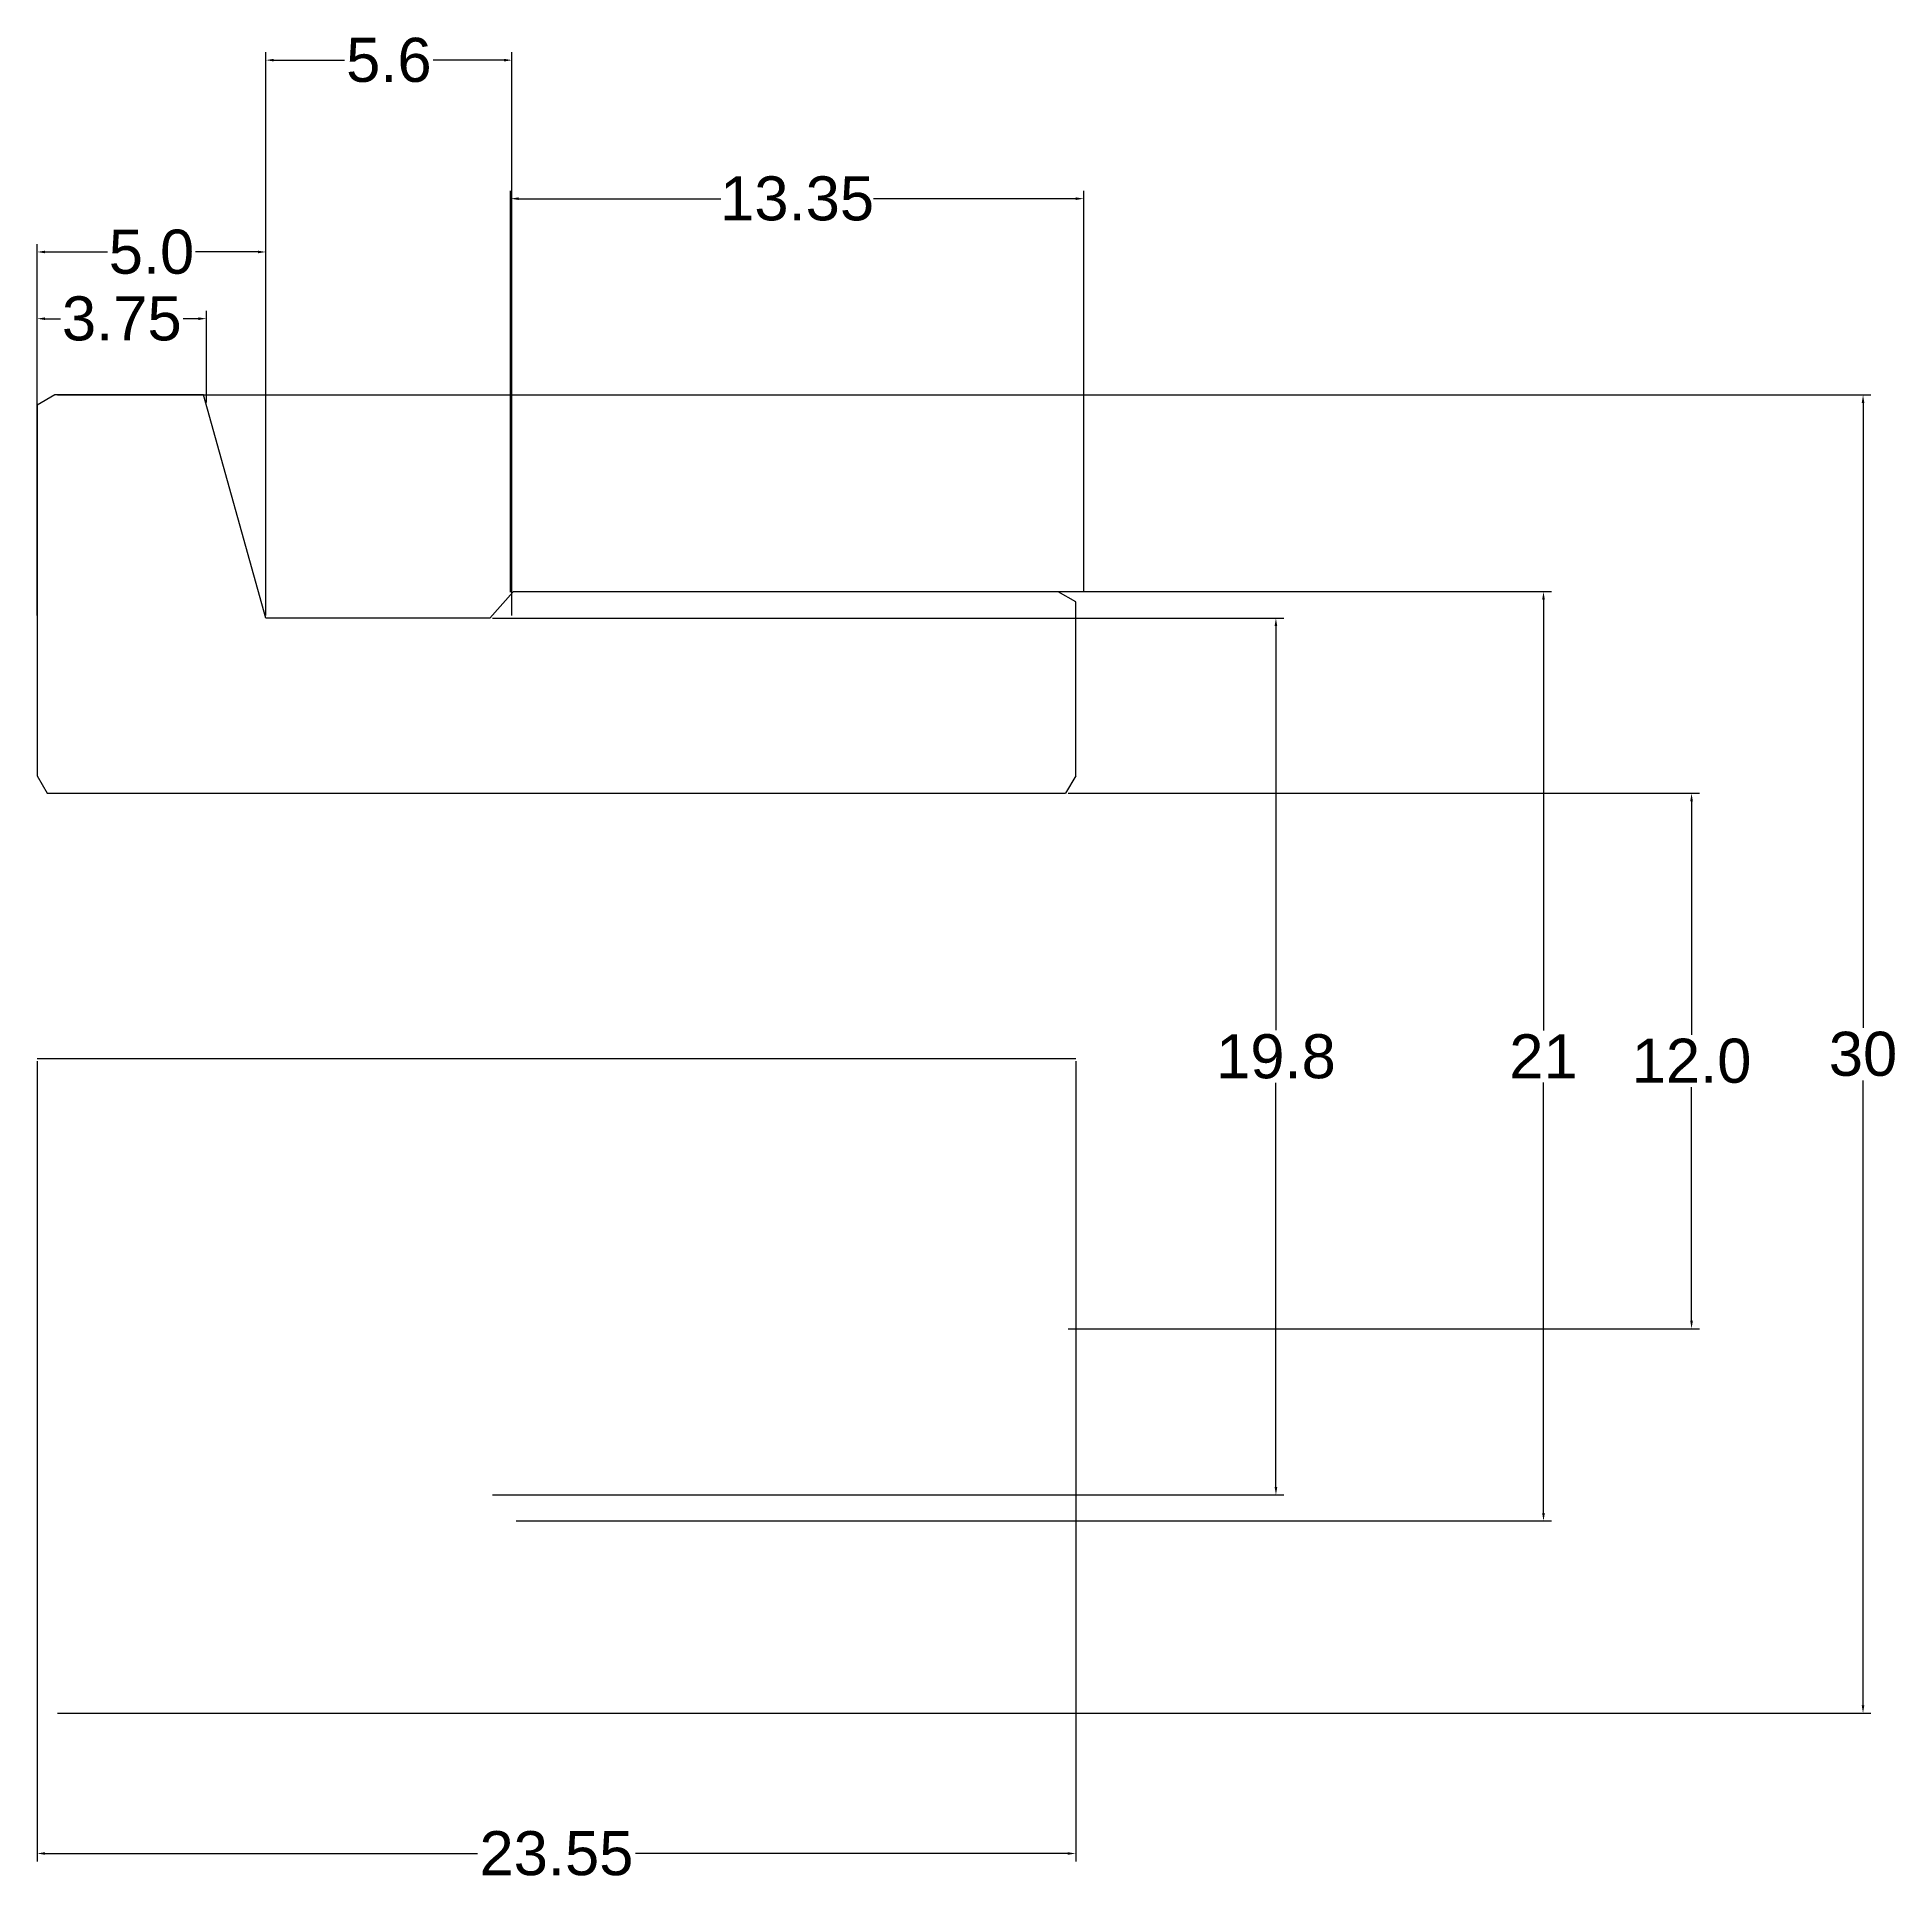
# Model space of a CAD drawing. Header units: inches. Extents: x 11.9 to 104.2, y 53 to 147.3.
# Drawn here: x 62.05 to 104.22, y 101.7 to 143.43 of the extents above; entities that cross this region are included whole.
import ezdxf

# ---------------------------------------------------------------- set-up
doc = ezdxf.new("R2010")
doc.units = ezdxf.units.IN
doc.header["$MEASUREMENT"] = 0
doc.styles.get("Standard").update_dxf_attribs({"font": 'Arial.ttf'})
doc.dimstyles.get("Standard").update_dxf_attribs({"dimtxt": 0.18, "dimasz": 0.18, "dimexe": 0.18, "dimexo": 0.0625, "dimgap": 0.09, "dimtad": 0, "dimtih": 1, "dimtoh": 1, "dimdec": 4, "dimzin": 0, "dimdsep": 46, "dimtxsty": 'Standard', "dimcen": 0.09, "dimadec": 0, "dimazin": 0, "dimtfac": 1, "dimtdec": 4, "dimtofl": 0, "dimtmove": 0, "dimatfit": 3, "dimfxl": 1, "dimtolj": 1, "dimtzin": 0, "dimarcsym": 0})

# ---------------------------------------------------------------- blocks, each defined once
blk = doc.blocks.new('*D16')
at = {"color": 0, "lineweight": -2, "transparency": 16777216}
for p, q in [((62.508, 135.307), (103.681, 135.307)), ((103.501, 135.127), (103.501, 120.944)), ((103.501, 105.567), (103.501, 119.75)), ((62.508, 105.387), (103.681, 105.387))]:
    blk.add_line(p, q, dxfattribs=at)
at = {"color": 0, "transparency": 16777216}
for points in [[(103.471, 135.127), (103.531, 135.127), (103.501, 135.307)], [(103.471, 105.567), (103.531, 105.567), (103.501, 105.387)]]:
    blk.add_solid(points, dxfattribs=at)
at = {"layer": 'Defpoints', "color": 0, "transparency": 16777216}
for p in [(62.445, 135.307), (62.445, 105.387), (103.501, 105.387)]:
    blk.add_point(p, dxfattribs=at)
at = {"color": 0, "transparency": 16777216, "insert": (103.501, 120.347), "char_height": 0.18, "attachment_point": 5}
blk.add_mtext('\\A1;{\\H5.55556x;30}', dxfattribs=at)
blk = doc.blocks.new('*D17')
at = {"color": 0, "lineweight": -2, "transparency": 16777216}
for p, q in [((72.386, 130.242), (90.351, 130.242)), ((90.171, 130.062), (90.171, 120.888)), ((90.171, 110.52), (90.171, 119.694)), ((72.386, 110.34), (90.351, 110.34))]:
    blk.add_line(p, q, dxfattribs=at)
at = {"color": 0, "transparency": 16777216}
for points in [[(90.141, 130.062), (90.201, 130.062), (90.171, 130.242)], [(90.141, 110.52), (90.201, 110.52), (90.171, 110.34)]]:
    blk.add_solid(points, dxfattribs=at)
at = {"layer": 'Defpoints', "color": 0, "transparency": 16777216}
for p in [(72.324, 130.242), (72.324, 110.34), (90.171, 110.34)]:
    blk.add_point(p, dxfattribs=at)
at = {"color": 0, "transparency": 16777216, "insert": (90.171, 120.291), "char_height": 0.18, "attachment_point": 5}
blk.add_mtext('\\A1;{\\H5.55556x;19.8}', dxfattribs=at)
blk = doc.blocks.new('*D18')
at = {"color": 0, "lineweight": -2, "transparency": 16777216}
for p, q in [((72.919, 130.843), (96.426, 130.843)), ((96.246, 130.663), (96.246, 120.886)), ((96.246, 109.93), (96.246, 119.706)), ((72.919, 109.75), (96.426, 109.75))]:
    blk.add_line(p, q, dxfattribs=at)
at = {"color": 0, "transparency": 16777216}
for points in [[(96.216, 130.663), (96.276, 130.663), (96.246, 130.843)], [(96.216, 109.93), (96.276, 109.93), (96.246, 109.75)]]:
    blk.add_solid(points, dxfattribs=at)
at = {"layer": 'Defpoints', "color": 0, "transparency": 16777216}
for p in [(72.856, 130.843), (72.856, 109.75), (96.246, 109.75)]:
    blk.add_point(p, dxfattribs=at)
at = {"color": 0, "transparency": 16777216, "insert": (96.246, 120.296), "char_height": 0.18, "attachment_point": 5}
blk.add_mtext('\\A1;{\\H5.55556x;21}', dxfattribs=at)
blk = doc.blocks.new('*D19')
at = {"color": 0, "lineweight": -2, "transparency": 16777216}
for p, q in [((85.457, 126.267), (99.788, 126.267)), ((99.608, 126.087), (99.608, 120.787)), ((99.608, 114.293), (99.608, 119.593)), ((85.457, 114.113), (99.788, 114.113))]:
    blk.add_line(p, q, dxfattribs=at)
at = {"color": 0, "transparency": 16777216}
for points in [[(99.578, 126.087), (99.638, 126.087), (99.608, 126.267)], [(99.578, 114.293), (99.638, 114.293), (99.608, 114.113)]]:
    blk.add_solid(points, dxfattribs=at)
at = {"layer": 'Defpoints', "color": 0, "transparency": 16777216}
for p in [(85.394, 126.267), (85.394, 114.113), (99.608, 114.113)]:
    blk.add_point(p, dxfattribs=at)
at = {"color": 0, "transparency": 16777216, "insert": (99.608, 120.19), "char_height": 0.18, "attachment_point": 5}
blk.add_mtext('\\A1;{\\H5.55556x;12.0}', dxfattribs=at)
blk = doc.blocks.new('*D20')
at = {"color": 0, "lineweight": -2, "transparency": 16777216}
for p, q in [((72.794, 130.835), (72.794, 139.943)), ((72.974, 139.763), (77.566, 139.763)), ((85.626, 139.763), (81.034, 139.763)), ((85.806, 130.835), (85.806, 139.943))]:
    blk.add_line(p, q, dxfattribs=at)
at = {"color": 0, "transparency": 16777216}
for points in [[(72.974, 139.793), (72.974, 139.733), (72.794, 139.763)], [(85.626, 139.793), (85.626, 139.733), (85.806, 139.763)]]:
    blk.add_solid(points, dxfattribs=at)
at = {"layer": 'Defpoints', "color": 0, "transparency": 16777216}
for p in [(85.806, 139.763), (72.794, 130.772), (85.806, 130.772)]:
    blk.add_point(p, dxfattribs=at)
at = {"color": 0, "transparency": 16777216, "insert": (79.3, 139.763), "char_height": 0.18, "attachment_point": 5}
blk.add_mtext('\\A1;{\\H5.55556x;13.35}', dxfattribs=at)
blk = doc.blocks.new('*D21')
at = {"color": 0, "lineweight": -2, "transparency": 16777216}
for p, q in [((62.045, 120.187), (62.045, 102.023)), ((85.625, 120.187), (85.625, 102.023)), ((62.225, 102.203), (72.04, 102.203)), ((85.445, 102.203), (75.631, 102.203))]:
    blk.add_line(p, q, dxfattribs=at)
at = {"color": 0, "transparency": 16777216}
for points in [[(62.225, 102.233), (62.225, 102.173), (62.045, 102.203)], [(85.445, 102.233), (85.445, 102.173), (85.625, 102.203)]]:
    blk.add_solid(points, dxfattribs=at)
at = {"layer": 'Defpoints', "color": 0, "transparency": 16777216}
for p in [(62.045, 120.25), (85.625, 120.25), (85.625, 102.203)]:
    blk.add_point(p, dxfattribs=at)
at = {"color": 0, "transparency": 16777216, "insert": (73.835, 102.203), "char_height": 0.18, "attachment_point": 5}
blk.add_mtext('\\A1;{\\H5.55556x;23.55}', dxfattribs=at)
blk = doc.blocks.new('*D22')
at = {"color": 0, "lineweight": -2, "transparency": 16777216}
for p, q in [((62.045, 135.139), (62.045, 137.219)), ((65.888, 135.139), (65.888, 137.219)), ((62.225, 137.039), (62.574, 137.039)), ((65.708, 137.039), (65.36, 137.039))]:
    blk.add_line(p, q, dxfattribs=at)
at = {"color": 0, "transparency": 16777216}
for points in [[(62.225, 137.069), (62.225, 137.009), (62.045, 137.039)], [(65.708, 137.069), (65.708, 137.009), (65.888, 137.039)]]:
    blk.add_solid(points, dxfattribs=at)
at = {"layer": 'Defpoints', "color": 0, "transparency": 16777216}
for p in [(65.888, 137.039), (62.045, 135.076), (65.888, 135.076)]:
    blk.add_point(p, dxfattribs=at)
at = {"color": 0, "transparency": 16777216, "insert": (63.967, 137.039), "char_height": 0.18, "attachment_point": 5}
blk.add_mtext('\\A1;{\\H5.55556x;3.75}', dxfattribs=at)
blk = doc.blocks.new('*D23')
at = {"color": 0, "lineweight": -2, "transparency": 16777216}
for p, q in [((62.045, 130.305), (62.045, 138.733)), ((62.225, 138.553), (63.643, 138.553)), ((67.056, 138.553), (65.638, 138.553)), ((67.236, 130.305), (67.236, 138.733))]:
    blk.add_line(p, q, dxfattribs=at)
at = {"color": 0, "transparency": 16777216}
for points in [[(62.225, 138.583), (62.225, 138.523), (62.045, 138.553)], [(67.056, 138.583), (67.056, 138.523), (67.236, 138.553)]]:
    blk.add_solid(points, dxfattribs=at)
at = {"layer": 'Defpoints', "color": 0, "transparency": 16777216}
for p in [(62.045, 138.553), (62.045, 130.242), (67.236, 130.242)]:
    blk.add_point(p, dxfattribs=at)
at = {"color": 0, "transparency": 16777216, "insert": (64.641, 138.553), "char_height": 0.18, "attachment_point": 5}
blk.add_mtext('\\A1;{\\H5.55556x;5.0}', dxfattribs=at)
blk = doc.blocks.new('*D24')
at = {"color": 0, "lineweight": -2, "transparency": 16777216}
for p, q in [((67.236, 130.305), (67.236, 143.087)), ((72.826, 130.305), (72.826, 143.087)), ((67.416, 142.907), (69.027, 142.907)), ((72.646, 142.907), (71.035, 142.907))]:
    blk.add_line(p, q, dxfattribs=at)
at = {"color": 0, "transparency": 16777216}
for points in [[(67.416, 142.937), (67.416, 142.877), (67.236, 142.907)], [(72.646, 142.937), (72.646, 142.877), (72.826, 142.907)]]:
    blk.add_solid(points, dxfattribs=at)
at = {"layer": 'Defpoints', "color": 0, "transparency": 16777216}
for p in [(72.826, 142.907), (67.236, 130.242), (72.826, 130.242)]:
    blk.add_point(p, dxfattribs=at)
at = {"color": 0, "transparency": 16777216, "insert": (70.031, 142.907), "char_height": 0.18, "attachment_point": 5}
blk.add_mtext('\\A1;{\\H5.55556x;5.6}', dxfattribs=at)

msp = doc.modelspace()

# ---------------------------------------------------------------- linework, layer by layer
for p, q in [((85.62526, 126.66656), (85.39432, 126.26656)), ((62.04525, 120.24997), (85.62526, 120.24997)), ((62.04525, 120.24997), (67.0687, 120.24997))]:
    msp.add_line(p, q)
msp.add_lwpolyline([(85.62526, 126.66656), (85.62526, 130.61164), (85.22526, 130.84258), (72.8565, 130.84258), (72.3239, 130.24209), (67.23617, 130.24209), (65.82369, 135.30701), (62.44525, 135.30701), (62.04525, 135.07607), (62.04525, 126.66656), (62.27619, 126.26656), (85.39432, 126.26656)])

# ---------------------------------------------------------------- dimensions: what is measured, and where the dimension line sits
for base, p1, p2, text, picture, middle in [((72.82639, 142.90672), (67.23617, 130.24209), (72.82639, 130.24209), '{\\H5.55556x;5.6}', '*D24', (70.03128, 142.90672)), ((85.80564, 139.76271), (72.79409, 130.77222), (85.80564, 130.77222), '{\\H5.55556x;13.35}', '*D20', (79.29987, 139.76271)), ((62.04525, 138.55323), (67.23617, 130.24209), (62.04525, 130.24209), '{\\H5.55556x;5.0}', '*D23', (64.64071, 138.55323)), ((65.88809, 137.03852), (62.04525, 135.07607), (65.88809, 135.07607), '{\\H5.55556x;3.75}', '*D22', (63.96667, 137.03852)), ((85.62526, 102.20268), (62.04525, 120.24997), (85.62526, 120.24997), '{\\H5.55556x;23.55}', '*D21', (73.83525, 102.20268))]:
    dim = msp.add_linear_dim(base=base, p1=p1, p2=p2, text=text, dimstyle='Standard')
    dim.commit()
    dim.dimension.update_dxf_attribs({"geometry": picture, "text_midpoint": middle})
for base, p1, p2, text, picture, middle in [((103.50102, 105.38673), (62.44525, 135.30701), (62.44525, 105.38673), '{\\H5.55556x;30}', '*D16', (103.50102, 120.34687)), ((96.24592, 109.75006), (72.8565, 130.84258), (72.8565, 109.75006), '{\\H5.55556x;21}', '*D18', (96.24592, 120.29632)), ((90.1705, 110.3397), (72.3239, 130.24209), (72.3239, 110.3397), '{\\H5.55556x;19.8}', '*D17', (90.1705, 120.29089)), ((99.60804, 114.11339), (85.39432, 126.26656), (85.39432, 114.11339), '{\\H5.55556x;12.0}', '*D19', (99.60804, 120.18998))]:
    dim = msp.add_linear_dim(base=base, p1=p1, p2=p2, angle=90, text=text, dimstyle='Standard')
    dim.commit()
    dim.dimension.update_dxf_attribs({"geometry": picture, "text_midpoint": middle})

doc.saveas('drawing.dxf')
